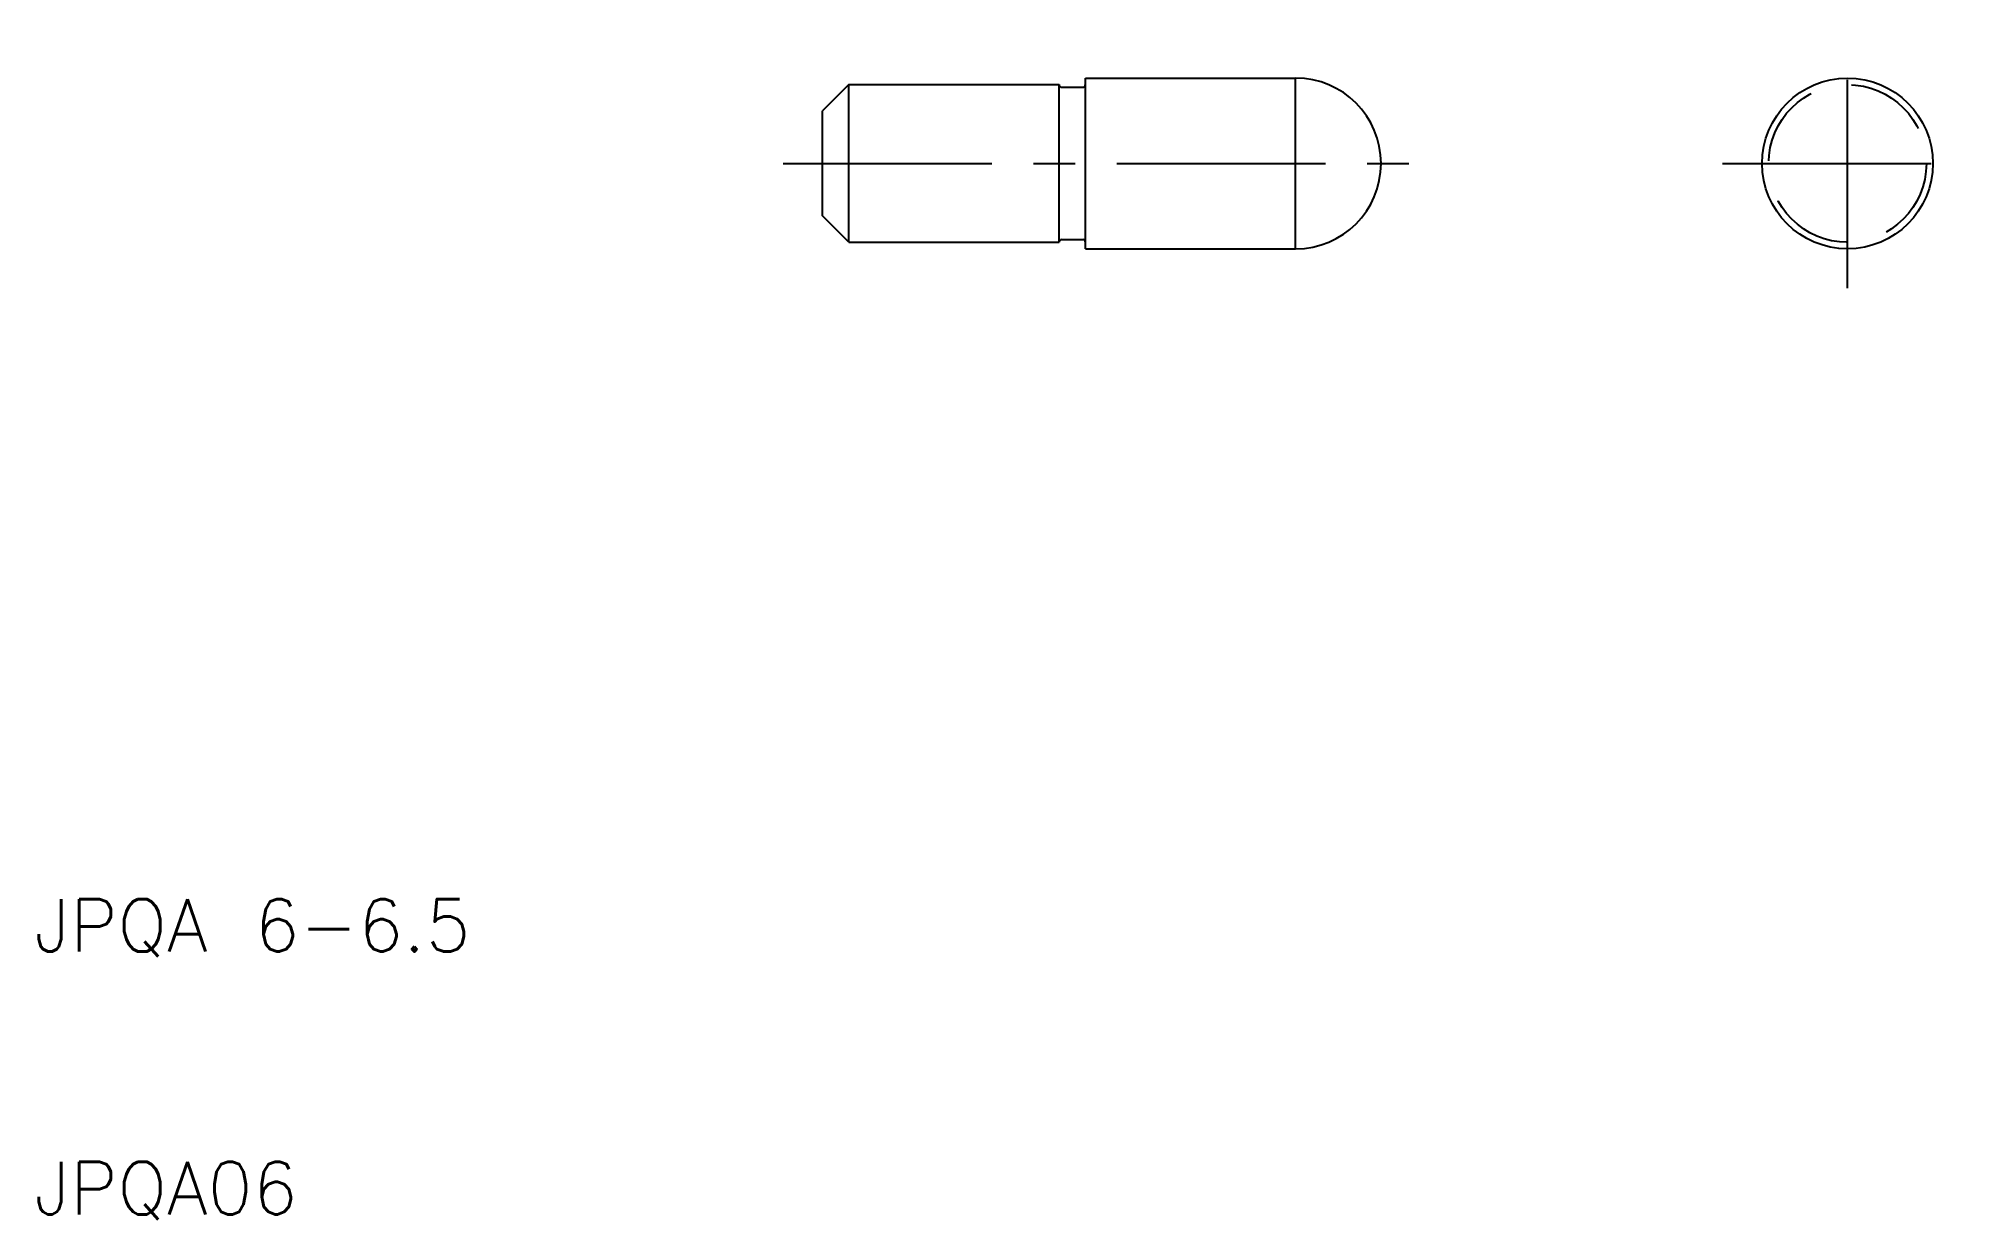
# Model space of a CAD drawing. Extents: x 10.2 to 83.8, y 9.8 to 54.8.
import ezdxf

# ---------------------------------------------------------------- set-up
doc = ezdxf.new("R2010")
doc.units = 0
doc.header["$LTSCALE"] = 0.25
doc.linetypes.add('CENTER', pattern=[50.8, 31.75, -6.35, 6.35, -6.35])
doc.linetypes.add('DASHED', pattern=[19.05, 12.7, -6.35])
doc.layers.get('0').update_dxf_attribs({"linetype": 'CONTINUOUS'})
doc.layers.add('CENTER', color=1, linetype='CENTER')
doc.styles.get("Standard").update_dxf_attribs({"font": 'txt.shx', "bigfont": 'extfont.shx'})

msp = doc.modelspace()

# ---------------------------------------------------------------- linework, layer by layer
for p, q in [((41, 53), (40, 52)), ((41, 53), (49, 53)), ((41, 47), (41, 53)), ((41, 47), (41, 53)), ((49, 47), (49, 53)), ((50, 53.25), (58, 53.25)), ((50, 53), (50, 53.25)), ((50, 47), (50, 53)), ((58, 46.75), (58, 53.25)), ((49.1, 52.9), (49.9, 52.9)), ((40, 48), (40, 52)), ((41, 47), (40, 48)), ((49.1, 47.1), (49.9, 47.1)), ((41, 47), (49, 47)), ((50, 46.75), (50, 47)), ((50, 46.75), (58, 46.75))]:
    msp.add_line(p, q)
msp.add_circle((79, 50), 3.25)
at = {"color": 3, "linetype": 'DASHED'}
msp.add_circle((79, 50), 3, dxfattribs=at)
for centre, radius, start, end in [((49.1, 53), 0.1, 180, 270), ((49.9, 53), 0.1, 270, 0), ((58, 50), 3.25, 270, 90), ((49.1, 47), 0.1, 90, 180), ((49.9, 47), 0.1, 0, 90)]:
    msp.add_arc(centre, radius, start, end)
at = {"layer": 'CENTER', "color": 1, "linetype": 'CENTER'}
for p, q in [((79, 45.25), (79, 54.75)), ((38.5, 50), (62.75, 50)), ((74.25, 50), (83.75, 50))]:
    msp.add_line(p, q, dxfattribs=at)

# ---------------------------------------------------------------- texts
for s, p in [('JPQA 6-6.5', (10, 20)), ('JPQA06', (10, 10))]:
    msp.add_text(s, height=2).set_placement(p)

doc.saveas('drawing.dxf')
